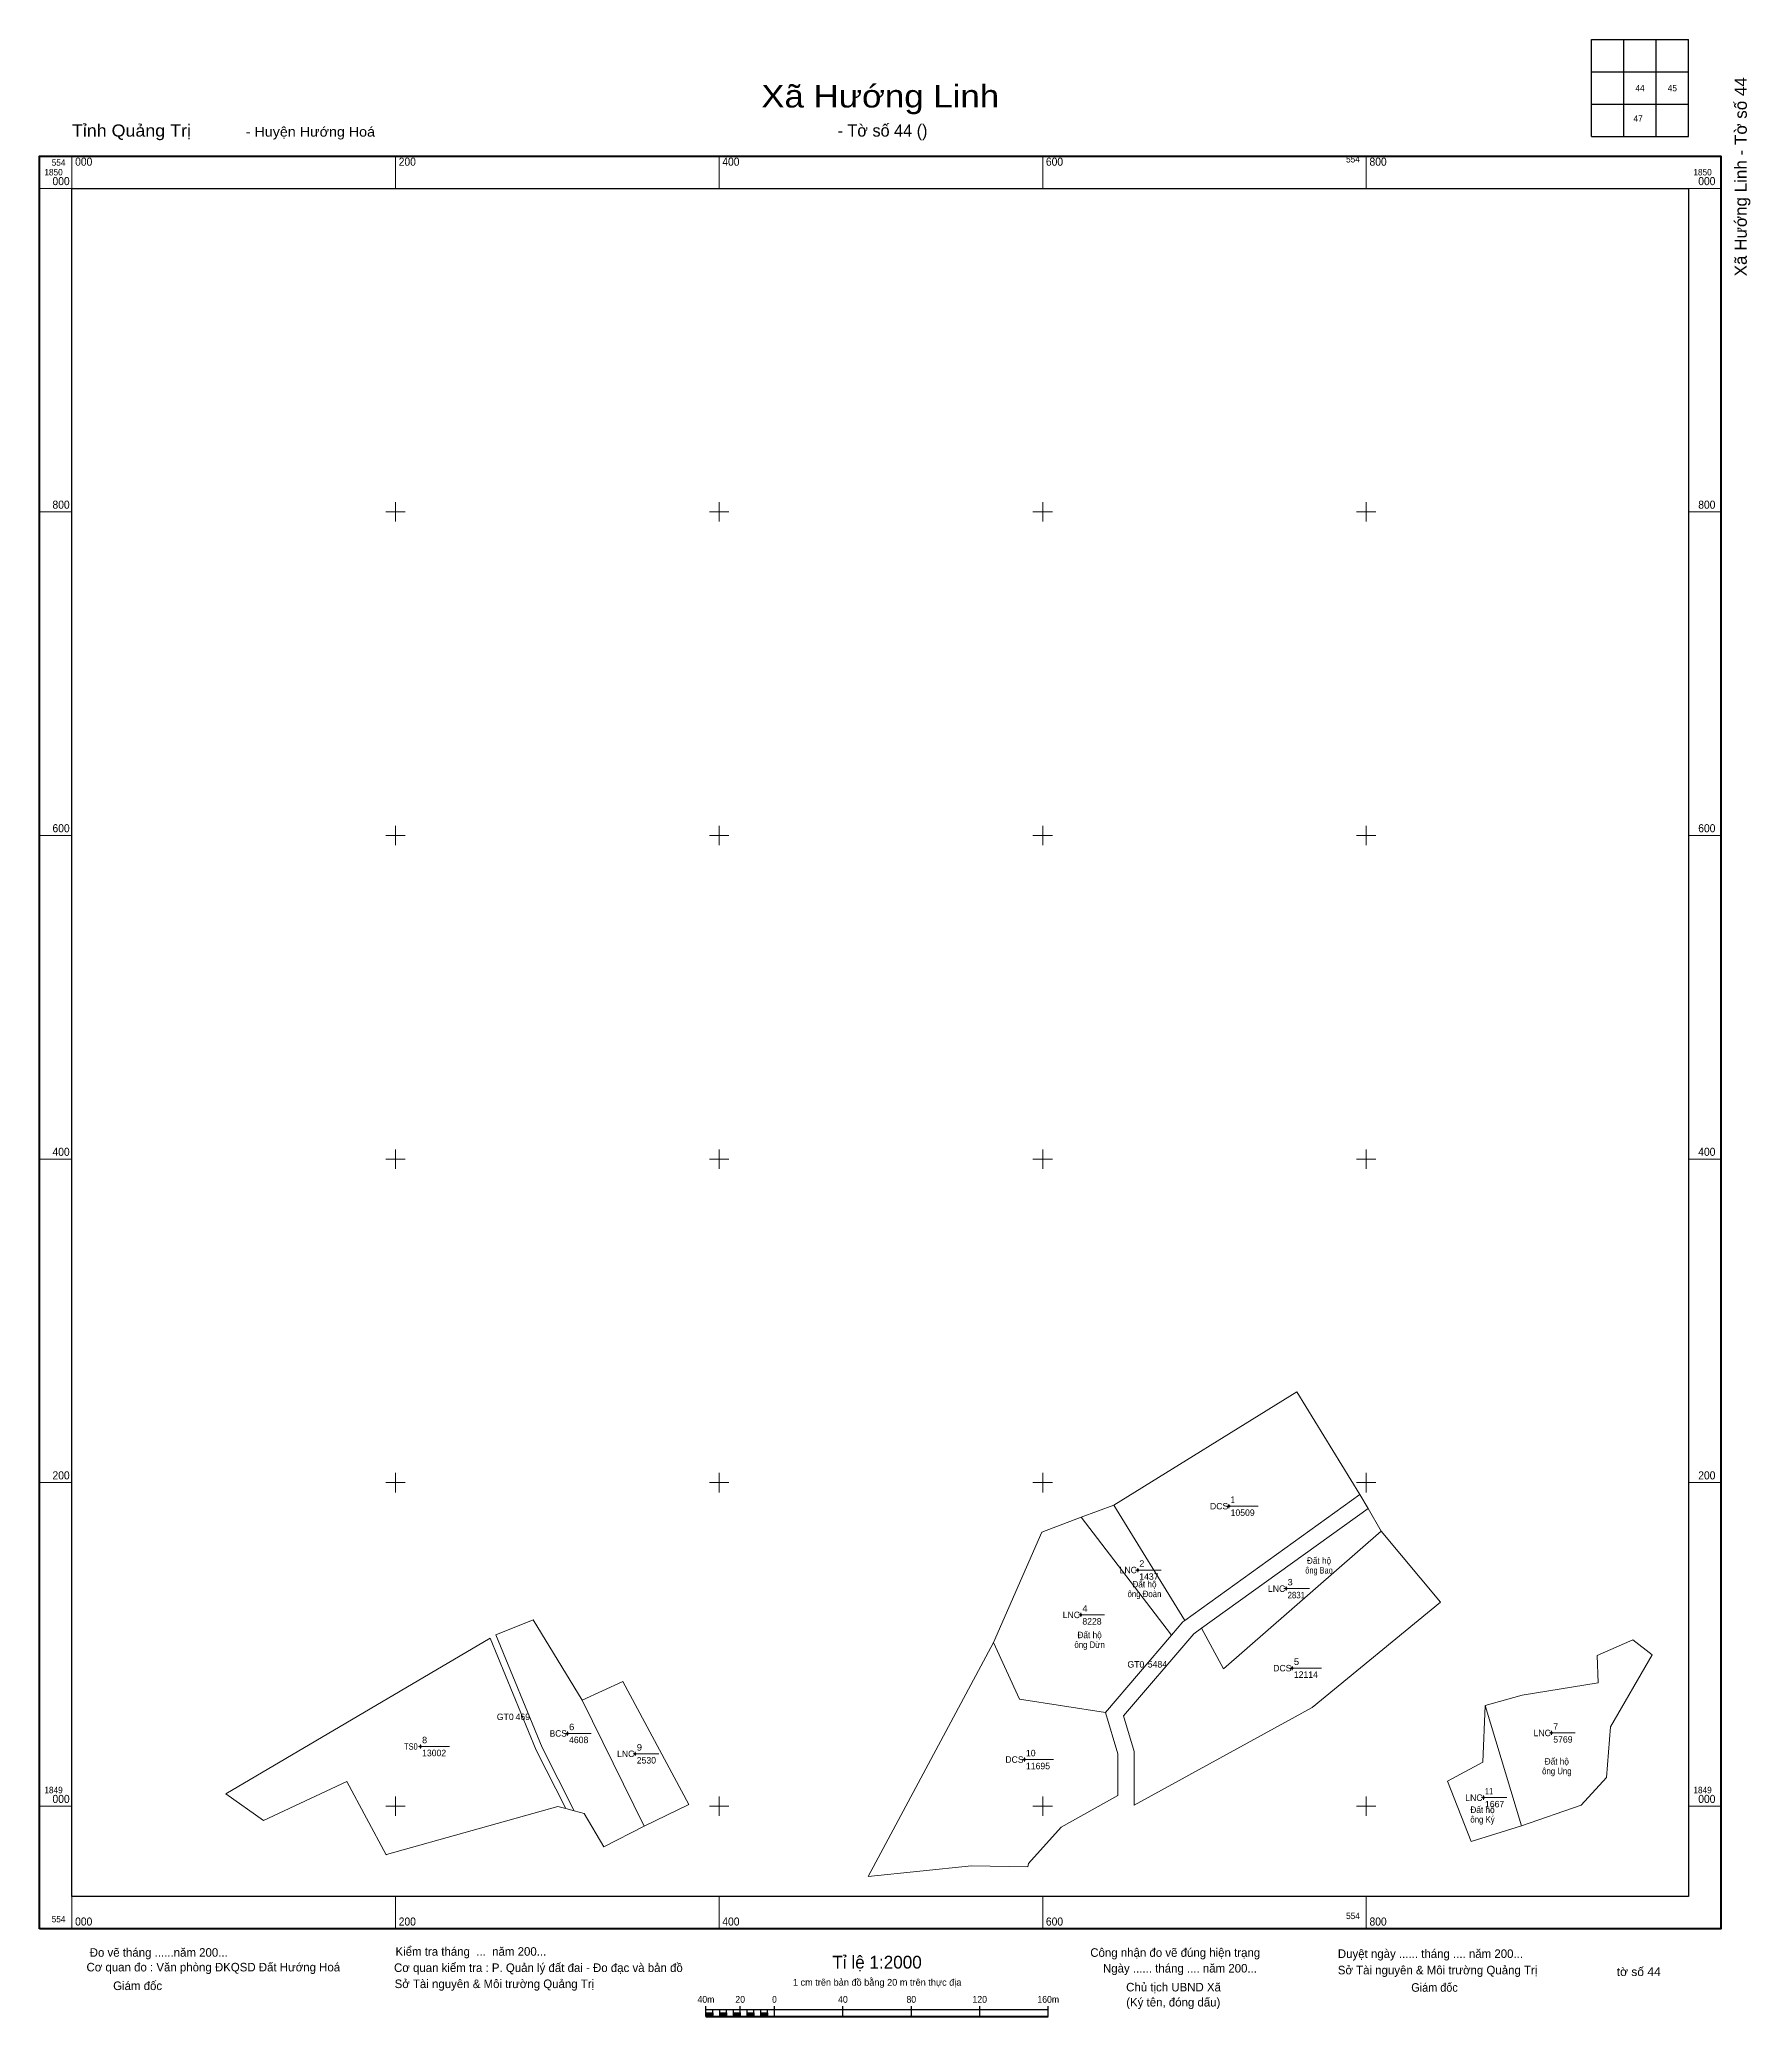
# Model space of a CAD drawing. Header units: metres. Extents: x 553980 to 555037, y 1848870 to 1850092.
import ezdxf
from ezdxf.enums import TextEntityAlignment as Align

# ---------------------------------------------------------------- set-up
doc = ezdxf.new("R2010")
doc.units = ezdxf.units.M
doc.header["$LTSCALE"] = 1.6
for name, color, linetype, lineweight in [('10', 7, 'Continuous', 13), ('11', 7, 'Continuous', 13), ('13', 7, 'Continuous', 13), ('22', 7, 'Continuous', 13), ('63', 7, 'Continuous', 13)]:
    doc.layers.add(name, color=color, linetype=linetype, lineweight=lineweight)
doc.layers.add('25', color=7, linetype='Continuous')

msp = doc.modelspace()

# ---------------------------------------------------------------- hatches: boundary and pattern name
at = {"layer": '11'}
for points in [[(554715.3, 1849185.45, 1), (554715, 1849185.45, 1)], [(554658.86, 1849145.96, 1), (554658.56, 1849145.96, 1)], [(554750.54, 1849134.48, 1), (554750.24, 1849134.48, 1)], [(554623.67, 1849118.24, 1), (554623.37, 1849118.24, 1)], [(554754.38, 1849085.33, 1), (554754.08, 1849085.33, 1)], [(554215.59, 1849036.9, 1), (554215.29, 1849036.9, 1)], [(554306.42, 1849044.98, 1), (554306.12, 1849044.98, 1)], [(554914.72, 1849045.27, 1), (554914.42, 1849045.27, 1)], [(554348.26, 1849032.38, 1), (554347.96, 1849032.38, 1)], [(554588.82, 1849028.83, 1), (554588.52, 1849028.83, 1)], [(554872.51, 1849005.28, 1), (554872.21, 1849005.28, 1)]]:
    msp.add_hatch(color=256, dxfattribs=at).paths.add_polyline_path(points)
at = {"layer": '63'}
for points in [[(554391.89, 1848870.03), (554391.89, 1848872.17), (554396.17, 1848872.17), (554396.17, 1848870.03)], [(554400.39, 1848870.03), (554400.39, 1848872.17), (554404.59, 1848872.17), (554404.59, 1848870.03)], [(554408.81, 1848870.03), (554408.81, 1848872.17), (554413.09, 1848872.17), (554413.09, 1848870.03)], [(554417.29, 1848870.03), (554417.29, 1848872.17), (554421.53, 1848872.17), (554421.53, 1848870.03)], [(554425.79, 1848870.03), (554425.79, 1848872.17), (554430.01, 1848872.17), (554430.01, 1848870.03)]]:
    msp.add_hatch(color=256, dxfattribs=at).paths.add_polyline_path(points)

# ---------------------------------------------------------------- linework, layer by layer
at = {"layer": '10'}
for p, q in [((554623.8, 1849178.57), (554643.96, 1849186.16)), ((554687.79, 1849114.85), (554643.96, 1849186.16)), ((554687.79, 1849114.85), (554796.05, 1849192.75)), ((554698.1, 1849109.95), (554801.1, 1849184.06)), ((554796.05, 1849192.75), (554801.1, 1849184.06)), ((554801.1, 1849184.06), (554809.29, 1849169.99)), ((554873.39, 1849062.22), (554896.02, 1848987.78)), ((554638.72, 1849058.25), (554638.82, 1849057.91)), ((554310.39, 1848997.21), (554305.21, 1848998.59))]:
    msp.add_line(p, q, dxfattribs=at)
for points in [[(554796.05, 1849192.75), (554757.16, 1849256.05), (554643.96, 1849186.16)], [(554623.8, 1849178.57), (554599.57, 1849169.45), (554569.53, 1849101.13)], [(554623.8, 1849178.57), (554679.55, 1849105.76), (554638.82, 1849057.91)], [(554656.55, 1849000.67), (554766.59, 1849061.03), (554845.96, 1849126.14), (554809.29, 1849169.99)], [(554809.29, 1849169.99), (554711.76, 1849084.9), (554698.1, 1849109.95)], [(554315.47, 1849065.44), (554285.13, 1849115.16), (554262.05, 1849105.88)], [(554698.1, 1849109.95), (554693.45, 1849106.6), (554649.86, 1849055.87)], [(554687.79, 1849114.85), (554686.66, 1849114.03), (554679.55, 1849105.76)], [(554194.26, 1848969.97), (554169.86, 1849015.27), (554118.38, 1848991.16), (554095.24, 1849007.7), (554258.57, 1849103.83)], [(554305.21, 1848998.59), (554286.99, 1849034.59), (554258.57, 1849103.83)], [(554310.39, 1848997.21), (554290.62, 1849036.29), (554262.05, 1849105.88)], [(554590.87, 1848962.55), (554555.97, 1848963.06), (554492.23, 1848956.54), (554569.53, 1849101.13)], [(554569.53, 1849101.13), (554585.62, 1849066.13), (554638.82, 1849057.91)], [(554873.39, 1849062.22), (554896.31, 1849068.64), (554943.23, 1849076.35), (554942.66, 1849093.08), (554964.82, 1849102.76), (554976.68, 1849093.46), (554950.91, 1849049.09), (554948.42, 1849017.65), (554932.82, 1849000.71), (554896.02, 1848987.78)], [(554353.59, 1848987.63), (554381.4, 1849001.06), (554340.52, 1849077.14), (554315.47, 1849065.44)], [(554315.47, 1849065.44), (554353.59, 1848987.63), (554328.67, 1848974.81)], [(554873.39, 1849062.22), (554872.12, 1849027.18), (554850.12, 1849015.38), (554864.83, 1848978.25), (554896.02, 1848987.78)], [(554646.53, 1849006.53), (554646.46, 1849032.38), (554638.82, 1849057.91)], [(554656.55, 1849000.67), (554656.46, 1849033.85), (554649.86, 1849055.87)], [(554305.21, 1848998.59), (554300.3, 1848999.89), (554194.46, 1848970.11), (554194.26, 1848969.97)], [(554646.53, 1849006.53), (554611.52, 1848987.03), (554591.15, 1848964.68), (554590.87, 1848962.55)], [(554310.39, 1848997.21), (554316.7, 1848995.54), (554328.67, 1848974.81)]]:
    msp.add_lwpolyline(points, dxfattribs=at)
at = {"layer": '11'}
for p, q in [((554714.52, 1849185.45), (554713.9, 1849185.45)), ((554715.15, 1849186.7), (554715.15, 1849186.08)), ((554715.15, 1849184.82), (554715.15, 1849184.2)), ((554716.4, 1849185.45), (554715.78, 1849185.45)), ((554658.71, 1849147.21), (554658.71, 1849146.58)), ((554658.08, 1849145.96), (554657.46, 1849145.96)), ((554658.71, 1849145.34), (554658.71, 1849144.71)), ((554659.96, 1849145.96), (554659.34, 1849145.96)), ((554749.76, 1849134.48), (554749.14, 1849134.48)), ((554750.39, 1849135.73), (554750.39, 1849135.1)), ((554751.64, 1849134.48), (554751.02, 1849134.48)), ((554750.39, 1849133.86), (554750.39, 1849133.23)), ((554622.9, 1849118.24), (554622.27, 1849118.24)), ((554623.52, 1849119.49), (554623.52, 1849118.86)), ((554623.52, 1849117.62), (554623.52, 1849116.99)), ((554624.77, 1849118.24), (554624.14, 1849118.24)), ((554753.6, 1849085.33), (554752.98, 1849085.33)), ((554754.23, 1849086.58), (554754.23, 1849085.96)), ((554755.48, 1849085.33), (554754.86, 1849085.33)), ((554754.23, 1849084.7), (554754.23, 1849084.08)), ((554214.81, 1849036.9), (554214.19, 1849036.9)), ((554215.44, 1849038.15), (554215.44, 1849037.52)), ((554215.44, 1849036.28), (554215.44, 1849035.65)), ((554216.69, 1849036.9), (554216.06, 1849036.9)), ((554305.64, 1849044.98), (554305.02, 1849044.98)), ((554306.27, 1849046.23), (554306.27, 1849045.6)), ((554306.27, 1849044.36), (554306.27, 1849043.73)), ((554307.52, 1849044.98), (554306.9, 1849044.98)), ((554913.94, 1849045.27), (554913.32, 1849045.27)), ((554914.57, 1849046.52), (554914.57, 1849045.9)), ((554914.57, 1849044.64), (554914.57, 1849044.02)), ((554915.82, 1849045.27), (554915.19, 1849045.27)), ((554347.48, 1849032.38), (554346.86, 1849032.38)), ((554348.11, 1849033.63), (554348.11, 1849033)), ((554348.11, 1849031.76), (554348.11, 1849031.13)), ((554349.36, 1849032.38), (554348.74, 1849032.38)), ((554588.05, 1849028.83), (554587.42, 1849028.83)), ((554588.67, 1849030.08), (554588.67, 1849029.46)), ((554588.67, 1849028.2), (554588.67, 1849027.58)), ((554589.92, 1849028.83), (554589.3, 1849028.83)), ((554871.74, 1849005.28), (554871.11, 1849005.28)), ((554872.36, 1849006.53), (554872.36, 1849005.91)), ((554872.36, 1849004.65), (554872.36, 1849004.03)), ((554873.61, 1849005.28), (554872.98, 1849005.28))]:
    msp.add_line(p, q, dxfattribs=at)
for points in [[(554715.15, 1849186.08), (554714.52, 1849185.45), (554715.15, 1849184.82), (554715.78, 1849185.45)], [(554658.71, 1849146.58), (554658.08, 1849145.96), (554658.71, 1849145.34), (554659.34, 1849145.96)], [(554750.39, 1849135.1), (554749.76, 1849134.48), (554750.39, 1849133.86), (554751.02, 1849134.48)], [(554623.52, 1849118.86), (554622.9, 1849118.24), (554623.52, 1849117.62), (554624.14, 1849118.24)], [(554754.23, 1849085.96), (554753.6, 1849085.33), (554754.23, 1849084.7), (554754.86, 1849085.33)], [(554215.44, 1849037.52), (554214.81, 1849036.9), (554215.44, 1849036.28), (554216.06, 1849036.9)], [(554306.27, 1849045.6), (554305.64, 1849044.98), (554306.27, 1849044.36), (554306.9, 1849044.98)], [(554914.57, 1849045.9), (554913.94, 1849045.27), (554914.57, 1849044.64), (554915.19, 1849045.27)], [(554348.11, 1849033), (554347.48, 1849032.38), (554348.11, 1849031.76), (554348.74, 1849032.38)], [(554588.67, 1849029.46), (554588.05, 1849028.83), (554588.67, 1849028.2), (554589.3, 1849028.83)], [(554872.36, 1849005.91), (554871.74, 1849005.28), (554872.36, 1849004.65), (554872.98, 1849005.28)]]:
    msp.add_lwpolyline(points, close=True, dxfattribs=at)
for centre in [(554715.15, 1849185.45), (554658.71, 1849145.96), (554750.39, 1849134.48), (554623.52, 1849118.24), (554754.23, 1849085.33), (554215.44, 1849036.9), (554306.27, 1849044.98), (554914.57, 1849045.27), (554348.11, 1849032.38), (554588.67, 1849028.83), (554872.36, 1849005.28)]:
    msp.add_circle(centre, 0.15, dxfattribs=at)
at = {"layer": '13'}
for p, q in [((554716.15, 1849185.45), (554733.15, 1849185.45)), ((554659.71, 1849145.96), (554673.31, 1849145.96)), ((554751.39, 1849134.48), (554764.99, 1849134.48)), ((554624.52, 1849118.24), (554638.12, 1849118.24)), ((554755.23, 1849085.33), (554772.23, 1849085.33)), ((554755.23, 1849085.33), (554772.23, 1849085.33)), ((554216.44, 1849036.9), (554233.44, 1849036.9)), ((554216.44, 1849036.9), (554233.44, 1849036.9)), ((554307.27, 1849044.98), (554320.87, 1849044.98)), ((554307.27, 1849044.98), (554320.87, 1849044.98)), ((554915.57, 1849045.27), (554929.17, 1849045.27)), ((554915.57, 1849045.27), (554929.17, 1849045.27)), ((554349.11, 1849032.38), (554362.71, 1849032.38)), ((554349.11, 1849032.38), (554362.71, 1849032.38)), ((554589.67, 1849028.83), (554606.67, 1849028.83)), ((554589.67, 1849028.83), (554606.67, 1849028.83)), ((554873.36, 1849005.28), (554886.96, 1849005.28)), ((554873.36, 1849005.28), (554886.96, 1849005.28))]:
    msp.add_line(p, q, dxfattribs=at)
at = {"layer": '22'}
msp.add_lwpolyline([(554000, 1849000), (554000, 1850000), (555000, 1850000)], dxfattribs=at)
at = {"layer": '63', "lineweight": 25}
for p, q in [((554939.18, 1850092), (554999.18, 1850092)), ((554939.18, 1850032), (554939.18, 1850092)), ((554959.18, 1850032), (554959.18, 1850092)), ((554979.18, 1850032), (554979.18, 1850092)), ((554939.18, 1850072), (554999.18, 1850072)), ((554939.18, 1850052), (554999.18, 1850052)), ((554391.89, 1848870.03), (554391.89, 1848876.37)), ((554391.89, 1848874.27), (554603.47, 1848874.27)), ((554391.89, 1848870.03), (554391.89, 1848874.27)), ((554396.17, 1848870.03), (554396.17, 1848874.27)), ((554400.39, 1848870.03), (554400.39, 1848874.27)), ((554404.59, 1848870.03), (554404.59, 1848874.27)), ((554408.81, 1848870.03), (554408.81, 1848874.27)), ((554413.09, 1848870.03), (554413.09, 1848876.37)), ((554413.09, 1848870.03), (554413.09, 1848874.27)), ((554417.29, 1848870.03), (554417.29, 1848874.27)), ((554421.53, 1848870.03), (554421.53, 1848874.27)), ((554425.79, 1848870.03), (554425.79, 1848874.27)), ((554430.01, 1848870.03), (554430.01, 1848874.27)), ((554434.17, 1848870.03), (554434.17, 1848876.37)), ((554476.55, 1848870.03), (554476.55, 1848876.37)), ((554518.83, 1848870.03), (554518.83, 1848876.37)), ((554561.15, 1848870.03), (554561.15, 1848876.37)), ((554603.47, 1848870.03), (554603.47, 1848876.37))]:
    msp.add_line(p, q, dxfattribs=at)
at = {"layer": '63'}
for p, q in [((554000, 1850000), (554000, 1850020)), ((554200, 1850000), (554200, 1850020)), ((554400, 1850000), (554400, 1850020)), ((554600, 1850000), (554600, 1850020)), ((554800, 1850000), (554800, 1850020)), ((553980, 1850000), (554000, 1850000)), ((554999.18, 1850000), (555019.18, 1850000)), ((554200, 1849794), (554200, 1849806)), ((554400, 1849794), (554400, 1849806)), ((554600, 1849794), (554600, 1849806)), ((554800, 1849794), (554800, 1849806)), ((553980, 1849800), (554000, 1849800)), ((554194, 1849800), (554206, 1849800)), ((554394, 1849800), (554406, 1849800)), ((554594, 1849800), (554606, 1849800)), ((554794, 1849800), (554806, 1849800)), ((554999.18, 1849800), (555019.18, 1849800)), ((553980, 1849600), (554000, 1849600)), ((554194, 1849600), (554206, 1849600)), ((554200, 1849594), (554200, 1849606)), ((554394, 1849600), (554406, 1849600)), ((554400, 1849594), (554400, 1849606)), ((554594, 1849600), (554606, 1849600)), ((554600, 1849594), (554600, 1849606)), ((554794, 1849600), (554806, 1849600)), ((554800, 1849594), (554800, 1849606)), ((554999.18, 1849600), (555019.18, 1849600)), ((554200, 1849394), (554200, 1849406)), ((554400, 1849394), (554400, 1849406)), ((554600, 1849394), (554600, 1849406)), ((554800, 1849394), (554800, 1849406)), ((553980, 1849400), (554000, 1849400)), ((554194, 1849400), (554206, 1849400)), ((554394, 1849400), (554406, 1849400)), ((554594, 1849400), (554606, 1849400)), ((554794, 1849400), (554806, 1849400)), ((554999.18, 1849400), (555019.18, 1849400)), ((553980, 1849200), (554000, 1849200)), ((554194, 1849200), (554206, 1849200)), ((554200, 1849194), (554200, 1849206)), ((554394, 1849200), (554406, 1849200)), ((554400, 1849194), (554400, 1849206)), ((554594, 1849200), (554606, 1849200)), ((554600, 1849194), (554600, 1849206)), ((554794, 1849200), (554806, 1849200)), ((554800, 1849194), (554800, 1849206)), ((554999.18, 1849200), (555019.18, 1849200)), ((553980, 1849000), (554000, 1849000)), ((554194, 1849000), (554206, 1849000)), ((554200, 1848994), (554200, 1849006)), ((554394, 1849000), (554406, 1849000)), ((554400, 1848994), (554400, 1849006)), ((554594, 1849000), (554606, 1849000)), ((554600, 1848994), (554600, 1849006)), ((554794, 1849000), (554806, 1849000)), ((554800, 1848994), (554800, 1849006)), ((554999.18, 1849000), (555019.18, 1849000)), ((554000, 1848924.21), (554000, 1848944.21)), ((554200, 1848924.21), (554200, 1848944.21)), ((554400, 1848924.21), (554400, 1848944.21)), ((554600, 1848924.21), (554600, 1848944.21)), ((554800, 1848924.21), (554800, 1848944.21))]:
    msp.add_line(p, q, dxfattribs=at)
at = {"layer": '63', "lineweight": 40}
msp.add_line((554391.89, 1848870.03), (554603.47, 1848870.03), dxfattribs=at)
at = {"layer": '63', "lineweight": 25}
msp.add_lwpolyline([(554939.18, 1850032), (554999.18, 1850032), (554999.18, 1850092)], dxfattribs=at)
at = {"layer": '63', "lineweight": 40}
msp.add_lwpolyline([(553980, 1848924.21), (553980, 1850020), (555019.18, 1850020), (555019.18, 1848924.21)], close=True, dxfattribs=at)
at = {"layer": '63', "lineweight": 25}
for points in [[(554000, 1848944.21), (554000, 1850000), (554999.18, 1850000), (554999.18, 1848944.21)], [(554391.89, 1848870.03), (554391.89, 1848872.17), (554396.17, 1848872.17), (554396.17, 1848870.03)], [(554400.39, 1848870.03), (554400.39, 1848872.17), (554404.59, 1848872.17), (554404.59, 1848870.03)], [(554408.81, 1848870.03), (554408.81, 1848872.17), (554413.09, 1848872.17), (554413.09, 1848870.03)], [(554417.29, 1848870.03), (554417.29, 1848872.17), (554421.53, 1848872.17), (554421.53, 1848870.03)], [(554425.79, 1848870.03), (554425.79, 1848872.17), (554430.01, 1848872.17), (554430.01, 1848870.03)]]:
    msp.add_lwpolyline(points, close=True, dxfattribs=at)

# ---------------------------------------------------------------- texts
at = {"layer": '13'}
for s, p in [('DCS', (554714.68, 1849183.45)), ('LNC', (554658.24, 1849143.96)), ('LNC', (554749.92, 1849132.48)), ('LNC', (554623.05, 1849116.24)), ('GT0', (554662.77, 1849085.65)), ('DCS', (554753.76, 1849083.33)), ('GT0', (554273.03, 1849053.23)), ('LNC', (554914.1, 1849043.27)), ('LNC', (554347.64, 1849030.38)), ('DCS', (554588.2, 1849026.83)), ('LNC', (554871.89, 1849003.28))]:
    msp.add_text(s, height=4, dxfattribs=at).set_placement(p, align=Align.RIGHT)
for s, width, p in [('1', 0.8, (554716.15, 1849187.45)), ('2', 1.05, (554659.71, 1849147.96)), ('3', 1.05, (554751.39, 1849136.48)), ('4', 1.1, (554624.52, 1849120.24)), ('2831', 0.9, (554751.39, 1849128.48)), ('5', 1.1, (554755.23, 1849087.33)), ('6', 1.1, (554307.27, 1849046.98)), ('8', 1.05, (554216.44, 1849038.9)), ('9', 1.1, (554349.11, 1849034.38)), ('11', 0.85, (554873.36, 1849007.28))]:
    msp.add_text(s, height=4, dxfattribs=dict(at, width=width)).set_placement(p)
for s, p in [('10509', (554716.15, 1849179.45)), ('1437', (554659.71, 1849139.96)), ('8228', (554624.52, 1849112.24)), ('5484', (554664.96, 1849085.71)), ('12114', (554755.23, 1849079.33)), ('469', (554274.22, 1849053.26)), ('7', (554915.57, 1849047.27)), ('4608', (554307.27, 1849038.98)), ('5769', (554915.57, 1849039.27)), ('13002', (554216.44, 1849030.9)), ('2530', (554349.11, 1849026.38)), ('10', (554589.67, 1849030.83)), ('11695', (554589.67, 1849022.83)), ('1667', (554873.36, 1848999.28))]:
    msp.add_text(s, height=4, dxfattribs=at).set_placement(p)
for s, width, p in [('TS0', 0.85, (554213.7, 1849034.9)), ('BCS', 0.95, (554305.8, 1849042.98))]:
    msp.add_text(s, height=4, dxfattribs=dict(at, width=width)).set_placement(p, align=Align.RIGHT)
at = {"layer": '25'}
for s, width, p in [('ông Bao', 0.85, (554770.8, 1849143.81)), ('Đất hộ', 0.95, (554770.8, 1849149.81)), ('Đất hộ', 0.95, (554662.9, 1849135.22)), ('ông Đoàn', 0.9, (554662.9, 1849129.22)), ('ông Dừn', 0.9, (554628.99, 1849097.85)), ('Đất hộ', 0.95, (554628.99, 1849103.85)), ('ông Ung', 0.9, (554917.76, 1849019.72)), ('Đất hộ', 0.95, (554917.76, 1849025.72)), ('Đất hộ', 0.95, (554871.84, 1848995.84)), ('ông Ký', 0.9, (554871.83, 1848989.84))]:
    msp.add_text(s, height=4, dxfattribs=dict(at, width=width)).set_placement(p, align=Align.CENTER)
at = {"layer": '63'}
for s, height, width, p in [('Xã Hướng Linh', 14, 1.15, (554499.58, 1850050)), ('44', 4, 0.95, (554969.19, 1850060)), ('45', 4, 0.95, (554989.18, 1850060)), ('47', 4, 0.95, (554967.99, 1850041.14)), ('40m', 4.232, 0.95, (554391.89, 1848878.47)), ('20', 4.232, 0.95, (554413.03, 1848878.47)), ('0', 4.23, 0.9, (554434.21, 1848878.47)), ('40', 4.232, 0.95, (554476.53, 1848878.47)), ('80', 4.232, 0.95, (554518.81, 1848878.47)), ('120', 4.232, 0.95, (554561.09, 1848878.47)), ('160m', 4.232, 0.95, (554603.43, 1848878.47))]:
    msp.add_text(s, height=height, dxfattribs=dict(at, width=width)).set_placement(p, align=Align.CENTER)
at = {"layer": '63', "width": 1.05}
msp.add_text('Xã Hướng Linh - Tờ số 44', height=7.49, rotation=89.999, dxfattribs=at).set_placement((555035.18, 1850068.76), align=Align.RIGHT)
at = {"layer": '63'}
for s, height, width, p in [('Tỉnh Quảng Trị', 7.5, 1.1, (554000, 1850032)), (' - Huyện Hướng Hoá', 6, 1.1, (554105, 1850032)), ('000', 5, 0.95, (554002, 1850014)), ('200', 5, 0.95, (554202, 1850014)), ('400', 5, 0.95, (554402, 1850014)), ('600', 5, 0.95, (554602, 1850014)), ('800', 5, 0.95, (554802, 1850014)), ('1850', 4, 0.95, (553983, 1850008)), ('1850', 4, 0.95, (553983, 1850008)), ('000', 5, 0.95, (553988, 1850002)), ('1850', 4, 0.95, (555002.18, 1850008)), ('1850', 4, 0.95, (555002.18, 1850008)), ('000', 5, 0.95, (555005.18, 1850002)), ('800', 5, 0.95, (553988, 1849802)), ('800', 5, 0.95, (555005.18, 1849802)), ('600', 5, 0.95, (553988, 1849602)), ('600', 5, 0.95, (555005.18, 1849602)), ('400', 5, 0.95, (553988, 1849402)), ('400', 5, 0.95, (555005.18, 1849402)), ('200', 5, 0.95, (553988, 1849202)), ('200', 5, 0.95, (555005.18, 1849202)), ('1849', 4, 0.95, (553983, 1849008)), ('1849', 4, 0.95, (555002.18, 1849008)), ('000', 5, 0.95, (553988, 1849002)), ('000', 5, 0.95, (555005.18, 1849002)), ('000', 5, 0.95, (554002, 1848926.21)), ('200', 5, 0.95, (554202, 1848926.21)), ('400', 5, 0.95, (554402, 1848926.21)), ('600', 5, 0.95, (554602, 1848926.21)), ('800', 5, 0.95, (554802, 1848926.21)), ('Giám đốc ', 5.29, 0.95, (554827.8, 1848885.31)), ('tờ số 44', 5.29, 1.05, (554954.8, 1848895.01))]:
    msp.add_text(s, height=height, dxfattribs=dict(at, width=width)).set_placement(p)
for s, height, p in [(' - Tờ số 44 ()', 7.5, (554499.59, 1850032)), ('Tỉ lệ 1:2000', 7.902, (554497.65, 1848899.63)), ('1 cm trên bản đồ bằng 20 m trên thực địa', 4.232, (554497.7, 1848889.01))]:
    msp.add_text(s, height=height, dxfattribs=at).set_placement(p, align=Align.CENTER)
at = {"layer": '63', "width": 0.95}
for p in [(553996, 1850014), (554796, 1850016), (553996, 1848928.21), (554796, 1848930.21)]:
    msp.add_text('554', height=4, dxfattribs=at).set_placement(p, align=Align.RIGHT)
at = {"layer": '63'}
for s, height, p in [('Cơ quan đo : Văn phòng ĐKQSD Đất Hướng Hoá', 5.29, (554009.03, 1848897.87)), ('Đo vẽ tháng ......năm 200...', 5.29, (554011.01, 1848906.95)), ('Cơ quan kiểm tra : P. Quản lý đất đai - Đo đạc và bản đồ', 5.29, (554199.1, 1848897.53)), ('Kiểm tra tháng  ...  năm 200...', 5.29, (554200, 1848907.55)), ('Công nhận đo vẽ đúng hiện trạng', 5.29, (554629.41, 1848906.89)), ('Ngày ...... tháng .... năm 200...', 5.29, (554637.27, 1848897.19)), ('Sở Tài nguyên & Môi trường Quảng Trị', 5.29, (554782.4, 1848896.05)), ('Duyệt ngày ...... tháng .... năm 200...', 5.29, (554782.43, 1848906.19)), ('Giám đốc', 5.29, (554025.49, 1848886.35)), ('Sở Tài nguyên & Môi trường Quảng Trị', 5.29, (554199.46, 1848887.57)), ('Chủ tịch UBND Xã', 5.29, (554651.58, 1848885.51)), ('(Ký tên, đóng dấu) ', 5.287, (554651.64, 1848876.19))]:
    msp.add_text(s, height=height, dxfattribs=at).set_placement(p)

doc.saveas('drawing.dxf')
